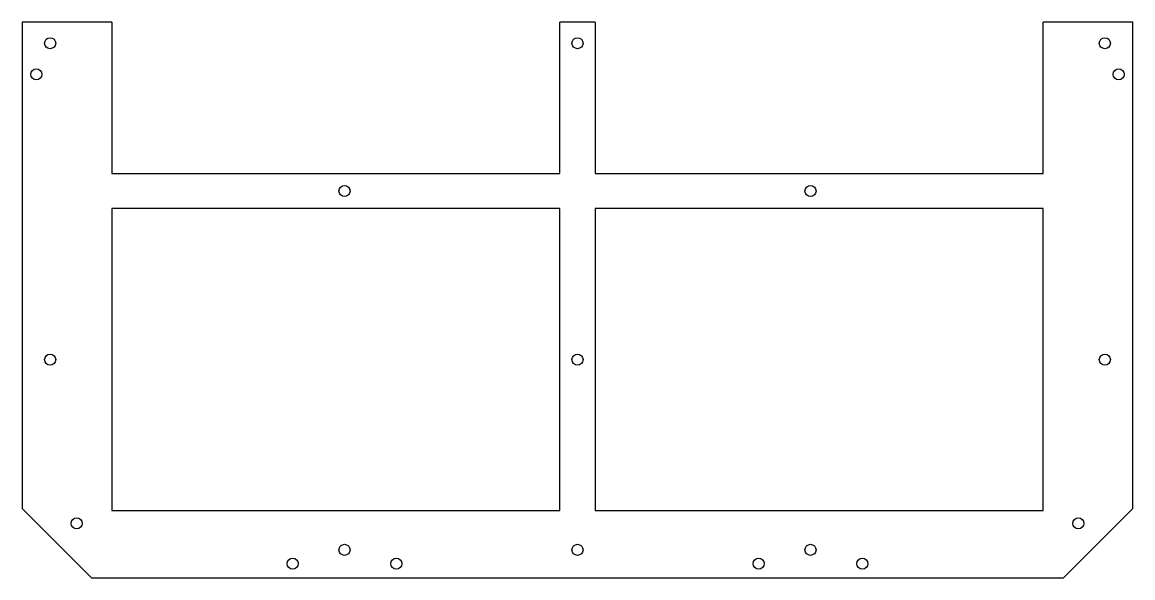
# Model space of a CAD drawing. Header units: millimetres. Extents: x -26 to 295, y -19 to 141.
import ezdxf

# ---------------------------------------------------------------- set-up
doc = ezdxf.new("R2010")
doc.units = ezdxf.units.MM

msp = doc.modelspace()

# ---------------------------------------------------------------- linework, layer by layer
at = {"color": 7, "linetype": 'Continuous', "lineweight": 25}
for p, q in [((0.08, 141.3), (-25.82, 141.3)), ((-25.82, 141.3), (-25.82, 0.69)), ((0.08, 141.3), (0.08, 97.56)), ((139.84, 141.3), (129.68, 141.3)), ((129.68, 97.56), (129.68, 141.3)), ((139.84, 141.3), (139.84, 97.56)), ((295.34, 141.3), (269.44, 141.3)), ((269.44, 97.56), (269.44, 141.3)), ((295.34, 0.69), (295.34, 141.3)), ((0.08, 97.56), (129.68, 97.56)), ((139.84, 97.56), (269.44, 97.56)), ((0.08, 87.4), (0.08, 0.08)), ((129.68, 87.4), (0.08, 87.4)), ((129.68, 0.08), (129.68, 87.4)), ((139.84, 87.4), (139.84, 0.08)), ((269.44, 87.4), (139.84, 87.4)), ((269.44, 0.08), (269.44, 87.4)), ((-25.82, 0.69), (-5.77, -19.36)), ((0.08, 0.08), (129.68, 0.08)), ((139.84, 0.08), (269.44, 0.08)), ((275.29, -19.36), (295.34, 0.69)), ((-5.77, -19.36), (275.29, -19.36))]:
    msp.add_line(p, q, dxfattribs=at)
for centre in [(-17.74, 135.22), (134.76, 135.22), (287.26, 135.22), (-21.74, 126.22), (291.26, 126.22), (67.38, 92.48), (202.14, 92.48), (-17.74, 43.74), (134.76, 43.74), (287.26, 43.74), (-10.08, -3.62), (279.6, -3.62), (67.38, -11.28), (134.76, -11.28), (202.14, -11.28), (52.38, -15.28), (82.38, -15.28), (187.14, -15.28), (217.14, -15.28)]:
    msp.add_circle(centre, 1.6, dxfattribs=at)

doc.saveas('drawing.dxf')
